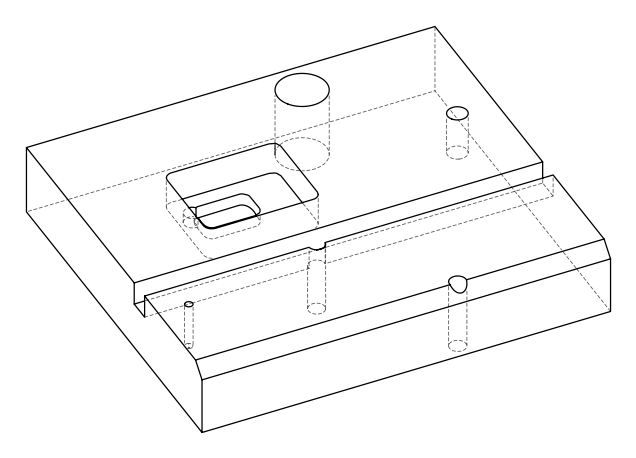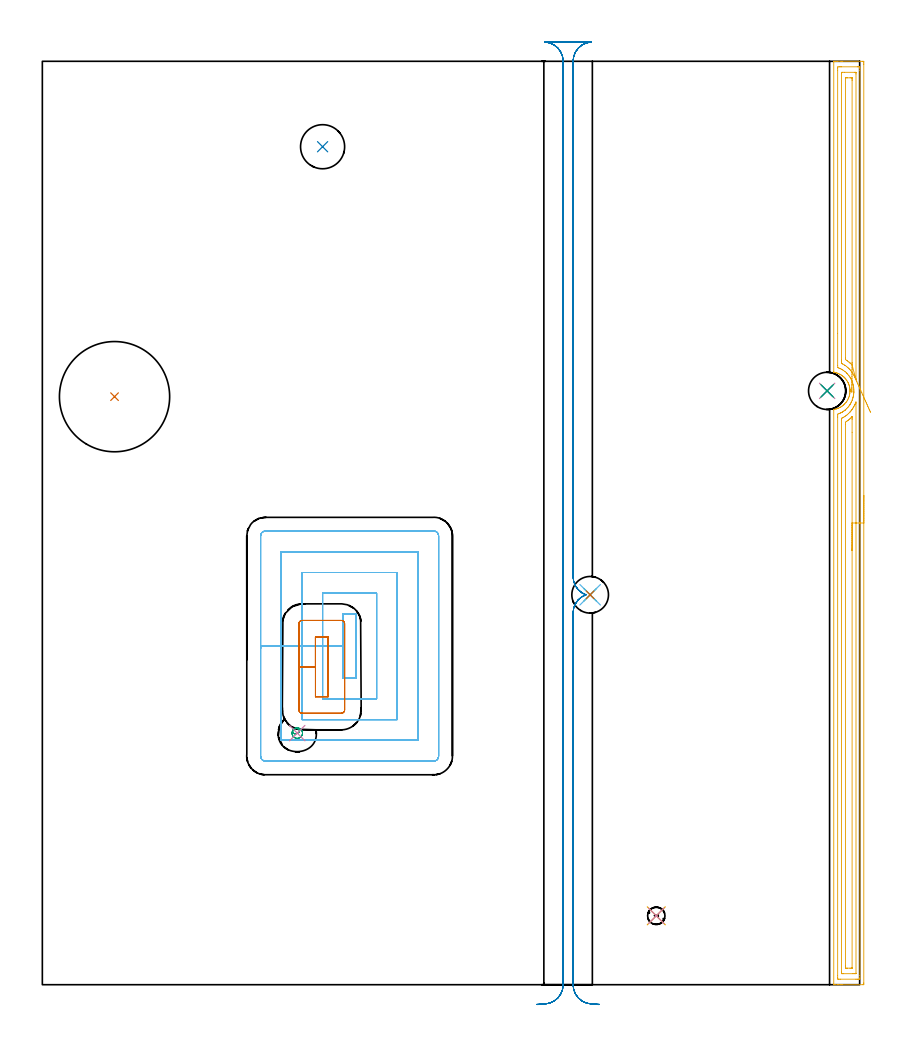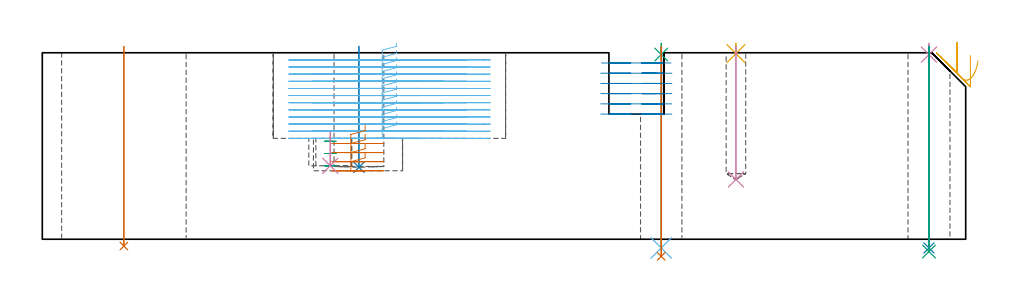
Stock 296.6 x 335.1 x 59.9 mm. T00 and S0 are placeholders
(PLAN: 16 operations, 13 tool changes, 46.5 min)
(1 INDEXABLE_INSERT_DRILL_THROUGH_HOLE_FROM_SOLID | STEP1HOLE | NXT0302_035 | 0.26 min | 75246 mm3)
(2 INDEXABLE_INSERT_DRILL_BLIND_HOLE_FROM_SOLID | STEP1POCKET | NXT0302_003 | 0.16 min | 7349 mm3)
(3 SPOT_DRILL | STEP1HOLE_1 | NXT0321_9005460120000 | 0.03 min | 0 mm3)
(4 SPOT_DRILL_1 | STEP1HOLE_2 | NXT0321_9005460120000 | 0.03 min | 3 mm3)
(5 SPOT_DRILL_2 | STEP1POCKET_1 | NXT0321_9005460120000 | 0.03 min | 4 mm3)
(6 DRILL_THROUGH_HOLE_INTO_CENTER | STEP1HOLE_1 | NXT0301_042 | 0.26 min | 2361 mm3)
(7 DRILL_TO_ENLARGE_THROUGH_HOLE | STEP1HOLE_1 | UGT0301_267 | 0.27 min | 5941 mm3)
(8 DRILL_THROUGH_HOLE_INTO_CENTER_1 | STEP1HOLE_2 | NXT0301_042 | 0.26 min | 2354 mm3)
(9 DRILL_TO_ENLARGE_THROUGH_HOLE_1 | STEP1HOLE_2 | NXT0301_102 | 0.27 min | 6201 mm3)
(10 DRILL_BLIND_HOLE_INTO_CENTER | STEP1POCKET_1 | UGT0301_185 | 0.17 min | 1218 mm3)
(11 AREA_MILL | FG_CHAMFER_SURFACE | UGT0205_001 | 11.04 min | 19764 mm3)
(12 MILL_RECTANGULAR_POCKET | POCKET_RECTANGULAR_STRAIGHT | NXT0201_013 | Follow Part, ap 2.5, ae 75% | 22.82 min | 190595 mm3)
(13 MILL_RECTANGULAR_POCKET_1 | POCKET_RECTANGULAR_STRAIGHT_1 | NXT0201_011 | Follow Part, ap 3, ae 75% | 1.64 min | 13128 mm3)
(14 MILL_RECTANGULAR_SLOT | SLOT_RECTANGULAR | UGT0201_132 | Follow Part, ap 3.5, ae 75% | 8.96 min | 114600 mm3)
(15 MILL_BLIND_HOLE_FROM_SOLID_MATERIAL | STEP1POCKET_2 | NXT0201_013 | Spiral | 0.24 min | 923 mm3)
(16 BORE_BLIND_HOLE | STEP1POCKET_2 | UGT0332_073 | 0.05 min | 10 mm3)
(TOOL NXT0302_035 | Index. Insert Drill 40mm [880-D4000L40-05] | D40 PA176 FL200 Z2)
(TOOL NXT0302_003 | Index. Insert Drill 16mm [880-D1600L20-05] | D16 PA176 FL80 Z2)
(TOOL NXT0321_9005460120000 | NC Spot Drill, 142deg, 12mm, Carbide, Uncoated | D12 PA142 FL30 Z2)
(TOOL NXT0301_042 | Carbide Drill 7.1mm [860.1-0710-057A1-MM 2214] | D7.1 PA140 FL85 Z2)
(TOOL UGT0301_267 | Twist Drill 13.3 mm | D13.3 PA118 FL108 Z2)
(TOOL NXT0301_102 | Carbide Drill 13.5mm [860.1-1350-108A1-MM 2214] | D13.5 PA140 FL123 Z2)
(TOOL UGT0301_185 | Twist Drill 6.3 mm | D6.3 PA118 FL61 Z2)
(TOOL UGT0205_001 | Chamfer Mill 20 x 3 x 45 deg. | D20 FL50 Z2)
(TOOL NXT0201_013 | ENDMILL 10mm | D10 FL30 Z4)
(TOOL NXT0201_011 | ENDMILL 12mm [2P460-1200-NA 1630] | D12 FL38 Z6)
(TOOL UGT0201_132 | Carbide End Mill 14.0 | D14 FL30 Z4)
(TOOL UGT0332_073 | 13.8 mm Rough Boring Bar | D13.8)
(OP 1 INDEXABLE_INSERT_DRILL_THROUGH_HOLE_FROM_SOLID)
G17 G21 G94 G90
T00 M6
G54
G17 G0 G90 X26.2 Y213.4 S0 M3
G43 Z69.9 H1
G94 G81 G98 Z-2.198 F250. R61.9
G80
M5
M2
(OP 2 INDEXABLE_INSERT_DRILL_BLIND_HOLE_FROM_SOLID)
G17 G21 G94 G90
T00 M6
G54
G17 G0 G90 X101.7 Y304.1 S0 M3
G43 Z69.9 H1
G94 G81 G98 Z23.1 F250. R61.9
G80
M5
M2
(OP 3 SPOT_DRILL)
G17 G21 G94 G90
T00 M6
G54
G17 G0 G90 X198.8 Y141.5 S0 M3
G43 Z69.9 H0
G94 G81 G98 Z59.328 F250. R62.9
G80
M5
M2
(OP 4 SPOT_DRILL_1)
G17 G21 G94 G90
T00 M6
G54
G17 G0 G90 X284.8 Y215.5 S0 M3
G43 Z69.9 H0
G94 G81 G98 Z59.315 F250. R62.9
G80
M5
M2
(OP 5 SPOT_DRILL_2)
G17 G21 G94 G90
T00 M6
G54
G17 G0 G90 X222.8 Y25. S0 M3
G43 Z69.9 H0
G94 G81 G98 Z59.629 F250. R62.9
G80
M5
M2
(OP 6 DRILL_THROUGH_HOLE_INTO_CENTER)
G17 G21 G94 G90
T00 M6
G54
G17 G0 G90 X198.8 Y141.5 S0 M3
G43 Z69.9 H1
G94 G73 G98 Z-2.792 F250. Q6.966 R61.9
G80
M5
M2
(OP 7 DRILL_TO_ENLARGE_THROUGH_HOLE)
G17 G21 G94 G90
T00 M6
G54
G17 G0 G90 X198.8 Y141.5 S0 M3
G43 Z69.9 H0
G94 G73 G98 Z-5.496 F250. Q13.079 R61.9
G80
M5
M2
(OP 8 DRILL_THROUGH_HOLE_INTO_CENTER_1)
G17 G21 G94 G90
T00 M6
G54
G17 G0 G90 X284.8 Y215.5 S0 M3
G43 Z69.9 H1
G94 G73 G98 Z-2.792 F250. Q6.966 R61.9
G80
M5
M2
(OP 9 DRILL_TO_ENLARGE_THROUGH_HOLE_1)
G17 G21 G94 G90
T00 M6
G54
G17 G0 G90 X284.8 Y215.5 S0 M3
G43 Z69.9 H1
G94 G73 G98 Z-3.957 F250. Q12.771 R61.9
G80
M5
M2
(OP 10 DRILL_BLIND_HOLE_INTO_CENTER)
G17 G21 G94 G90
T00 M6
G54
G17 G0 G90 X222.8 Y25. S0 M3
G43 Z69.9 H0
G94 G81 G98 Z19.2 F250. R61.9
G80
M5
M2
(OP 11 AREA_MILL)
G17 G21 G94 G90
T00 M6
G54
G17 G0 G90 X298.1 Y177.55 S1061 M3
G43 Z69.9 H0
Z59.
G94 G1 Y177.512 Z58.128 F250.
Y177.398 Z57.264
Y177.209 Z56.412
Y176.947 Z55.58
Y176.613 Z54.774
Y176.21 Z54.
Y175.742 Z53.264
Y175.21 Z52.572
Y174.621 Z51.929
Y173.978 Z51.34
Y173.286 Z50.808
Y172.55 Z50.34
Y171.776 Z49.937
Y170.97 Z49.603
Y170.138 Z49.341
Y169.286 Z49.152
Y168.422 Z49.038
Y167.55 Z49.
Y0.609
X298.096 Y0.275 Z49.002
X298.092 Y0.01 Z49.006
X297.823 Y0. Z49.275
X290.427 Z56.667
X289.863 Z57.234
X289.538 Z57.558
X288.973 Z58.123
X288.649 Z58.446
X287.608 Z59.491
X287.24 Y0.007 Z59.851
X287.203 Y0.01 Z59.888
X287.2 Y0.163 Z59.9
Y208.616
X287.205 Y208.751 Z59.891
X287.369 Y208.786 Z59.729
X287.6 Y208.831 Z59.499
X288.056 Y208.94 Z59.043
X288.221 Y208.99 Z58.879
X288.501 Y209.076 Z58.599
X288.649 Y209.133 Z58.45
X288.94 Y209.245 Z58.159
X289.468 Y209.485 Z57.631
X289.824 Y209.693 Z57.276
X290.272 Y209.995 Z56.827
X290.707 Y210.325 Z56.391
X290.768 Y210.377 Z56.331
X290.792 Y210.401 Z56.306
X290.872 Y210.48 Z56.224
X291.088 Y210.69 Z56.012
X291.193 Y210.794 Z55.906
X291.592 Y211.235 Z55.508
X291.62 Y211.269 Z55.48
X291.932 Y211.708 Z55.166
X292.214 Y212.162 Z54.885
X292.461 Y212.633 Z54.638
X292.476 Y212.662 Z54.623
X292.637 Y213.054 Z54.463
X292.787 Y213.498 Z54.31
X292.892 Y213.881 Z54.206
X292.909 Y213.946 Z54.186
X292.914 Y213.972 Z54.18
X292.999 Y214.391 Z54.097
X293.025 Y214.585 Z54.072
X293.057 Y214.838 Z54.037
X293.087 Y215.284 Z54.011
X293.086 Y215.308 Z54.01
Y215.379 Z54.009
X293.085 Y215.455 Z54.005
Y215.627 Z54.007
Y215.655 Z54.009
Y215.731
X293.071 Y215.915 Z54.018
X293.069 Y215.96 Z54.022
X293.065 Y216.011 Z54.025
X293.056 Y216.177 Z54.04
X293.021 Y216.449 Z54.078
X292.998 Y216.623 Z54.1
X292.983 Y216.692 Z54.115
X292.905 Y217.07 Z54.191
X292.784 Y217.515 Z54.313
X292.678 Y217.822 Z54.419
X292.639 Y217.932 Z54.457
X292.616 Y217.989 Z54.479
X292.569 Y218.112 Z54.531
X292.502 Y218.278 Z54.597
X292.475 Y218.344 Z54.623
X292.444 Y218.407 Z54.653
X292.428 Y218.436 Z54.669
X292.234 Y218.795 Z54.864
X292.2 Y218.858 Z54.898
X291.931 Y219.3 Z55.169
X291.592 Y219.761 Z55.507
X291.476 Y219.9 Z55.623
X291.408 Y219.981 Z55.691
X291.316 Y220.083 Z55.782
X291.219 Y220.192 Z55.88
X291.055 Y220.352 Z56.043
X290.968 Y220.438 Z56.131
X290.872 Y220.525 Z56.227
X290.708 Y220.673 Z56.391
X290.606 Y220.755 Z56.493
X290.445 Y220.884 Z56.654
X290.175 Y221.084 Z56.923
X290.128 Y221.114 Z56.97
X289.824 Y221.307 Z57.275
X289.538 Y221.464 Z57.561
X289.386 Y221.548 Z57.713
X288.94 Y221.759 Z58.16
X288.789 Y221.819 Z58.31
X288.652 Y221.873 Z58.443
X288.365 Y221.976 Z58.734
X288.055 Y222.06 Z59.043
X287.384 Y222.21 Z59.711
X287.256 Y222.236 Z59.837
X287.203 Y222.249 Z59.889
X287.2 Y222.453 Z59.9
Y334.937
X287.203 Y335.09 Z59.888
X287.24 Y335.093 Z59.851
X287.609 Y335.1 Z59.491
X287.999 Z59.1
X288.649 Z58.446
X289.863 Z57.234
X290.427 Z56.667
X296.934 Z50.163
X297.54 Y335.096 Z49.557
X298.092 Y335.092 Z49.006
X298.094 Y335.046 Z49.004
X298.099 Y334.491 Z49.001
X298.1 Y333.929 Z49.
Y167.55
X296.686 Z50.414
Y3.288
X296.684 Y2.395 Z50.416
X296.682 Y2.364 Z50.418
X296.651 Y2.01 Z50.449
X296.153 Y2.002 Z50.947
X295.762 Y2.001 Z51.338
X295.266 Y2. Z51.834
X289.538 Y2.001 Z57.562
X289.039 Y2.003 Z58.061
X288.649 Y2.01 Z58.451
X288.618 Y2.395 Z58.482
X288.616 Y2.428 Z58.484
X288.614 Y3.288 Z58.486
Y205.972
X288.618 Y206.83 Z58.482
X288.619 Y206.86 Z58.481
X288.649 Y207.065 Z58.451
X289.119 Y207.251 Z57.981
X289.538 Y207.426 Z57.562
X289.741 Y207.519 Z57.359
X290.15 Y207.723 Z56.95
X290.324 Y207.826 Z56.776
X290.427 Y207.892 Z56.673
X290.857 Y208.184 Z56.243
X291.316 Y208.52 Z55.784
X291.371 Y208.561 Z55.729
X291.436 Y208.616 Z55.664
X291.828 Y208.994 Z55.272
X292.205 Y209.379 Z54.895
X292.268 Y209.446 Z54.832
X292.324 Y209.508 Z54.776
X292.556 Y209.784 Z54.544
X292.668 Y209.937 Z54.432
X293.001 Y210.401 Z54.099
X293.024 Y210.436 Z54.076
X293.038 Y210.458 Z54.062
X293.095 Y210.552 Z54.005
X293.367 Y211.02 Z53.733
X293.511 Y211.294 Z53.589
X293.67 Y211.609 Z53.43
X293.909 Y212.187 Z53.191
X293.921 Y212.218 Z53.179
X293.929 Y212.241 Z53.171
X293.984 Y212.404 Z53.116
X294.14 Y212.922 Z52.96
X294.184 Y213.079 Z52.916
X294.262 Y213.386 Z52.838
X294.313 Y213.641 Z52.787
X294.377 Y213.972 Z52.723
X294.435 Y214.412 Z52.665
X294.477 Y214.865 Z52.623
X294.488 Y215.003 Z52.612
X294.492 Y215.07 Z52.608
X294.495 Y215.244 Z52.605
Y215.757
X294.474 Y216.158 Z52.626
X294.427 Y216.65 Z52.673
X294.351 Y217.174 Z52.749
X294.275 Y217.543 Z52.825
X294.195 Y217.876 Z52.905
X294.067 Y218.352 Z53.033
X294.04 Y218.436 Z53.06
X293.984 Y218.596 Z53.116
X293.699 Y219.328 Z53.401
X293.62 Y219.502 Z53.48
X293.418 Y219.897 Z53.682
X293.231 Y220.221 Z53.869
X293.095 Y220.447 Z54.005
X292.947 Y220.677 Z54.153
X292.827 Y220.843 Z54.273
X292.628 Y221.114 Z54.472
X292.205 Y221.627 Z54.895
X292.024 Y221.824 Z55.076
X291.839 Y222.007 Z55.261
X291.316 Y222.474 Z55.784
X290.755 Y222.899 Z56.345
X290.427 Y223.106 Z56.673
X289.946 Y223.383 Z57.154
X289.538 Y223.574 Z57.562
X289.048 Y223.792 Z58.052
X288.649 Y223.946 Z58.451
X288.616 Y224.685 Z58.484
X288.615 Y224.718 Z58.485
X288.614 Y236.315 Z58.486
Y331.812
X288.616 Y332.705 Z58.484
X288.618 Y332.737 Z58.482
X288.649 Y333.09 Z58.451
X289.147 Y333.098 Z57.953
X289.538 Y333.099 Z57.562
X290.034 Y333.1 Z57.066
X295.762 Y333.099 Z51.338
X296.261 Y333.097 Z50.839
X296.651 Y333.09 Z50.449
X296.682 Y332.705 Z50.418
X296.684 Y332.672 Z50.416
X296.686 Y331.812 Z50.414
Y167.55
X295.272 Z51.828
X295.271 Y4.18 Z51.829
X295.27 Y4.08 Z51.83
X295.267 Y4.031 Z51.833
X295.266 Y4.014 Z51.834
X295.231 Y4.01 Z51.869
X295.051 Y4.002 Z52.049
X294.873 Y4.001 Z52.227
X294.163 Y4. Z52.937
X290.607 Z56.493
X290.427 Y4.001 Z56.673
X290.248 Y4.002 Z56.852
X290.128 Y4.006 Z56.972
X290.038 Y4.01 Z57.062
X290.035 Y4.048 Z57.065
X290.033 Y4.18 Z57.067
X290.029 Y4.58 Z57.071
Y205.045
X290.03 Y205.443 Z57.07
X290.033 Y205.501 Z57.067
X290.035 Y205.53 Z57.065
X290.053 Y205.541 Z57.047
X290.153 Y205.595 Z56.947
X290.427 Y205.736 Z56.673
X290.558 Y205.806 Z56.542
X290.797 Y205.937 Z56.303
X291.114 Y206.14 Z55.986
X291.316 Y206.277 Z55.784
X291.639 Y206.507 Z55.461
X292.08 Y206.83 Z55.02
X292.149 Y206.887 Z54.951
X292.205 Y206.938 Z54.895
X292.604 Y207.322 Z54.496
X293. Y207.723 Z54.1
X293.095 Y207.826 Z54.005
X293.462 Y208.247 Z53.638
X293.738 Y208.616 Z53.362
X293.84 Y208.76 Z53.26
X293.984 Y208.971 Z53.116
X294.191 Y209.3 Z52.909
X294.318 Y209.508 Z52.782
X294.521 Y209.862 Z52.579
X294.805 Y210.401 Z52.295
X294.828 Y210.447 Z52.272
X294.873 Y210.545 Z52.227
X295.089 Y211.077 Z52.011
X295.178 Y211.294 Z51.922
X295.204 Y211.354 Z51.896
X295.265 Y211.486 Z51.835
X295.271 Y210.894 Z51.829
X295.272 Y167.55 Z51.828
X293.857 Z53.243
Y6.093
X293.856 Y6.042 Z53.244
X293.853 Y6.015 Z53.247
X293.85 Y6.01 Z53.25
X293.842 Y6.007 Z53.258
X293.736 Y6.002 Z53.364
X293.522 Y6.001 Z53.578
X293.095 Y6. Z54.005
X292.171 Z54.929
X291.765 Y6.002 Z55.335
X291.562 Y6.006 Z55.538
X291.461 Y6.01 Z55.639
X291.449 Y6.016 Z55.651
X291.447 Y6.032 Z55.653
X291.445 Y6.069 Z55.655
X291.443 Y6.731 Z55.657
Y6.858
Y203.259
X291.449 Y204.018 Z55.651
X291.452 Y204.152 Z55.648
X291.902 Y204.457 Z55.198
X292.205 Y204.668 Z54.895
X292.423 Y204.826 Z54.677
X292.714 Y205.045 Z54.386
X292.922 Y205.218 Z54.178
X293.095 Y205.376 Z54.005
X293.38 Y205.65 Z53.72
X293.672 Y205.937 Z53.428
X293.806 Y206.07 Z53.294
X293.83 Y206.092 Z53.27
X293.844 Y206.103 Z53.256
X293.85 Y206.071 Z53.25
X293.853 Y205.937 Z53.247
X293.856 Y205.562 Z53.244
X293.857 Y205.172 Z53.243
Y200.469
Y167.55
Y166.678 Z53.281
Y165.814 Z53.395
Y164.962 Z53.583
Y164.13 Z53.846
Y163.324 Z54.18
Y162.55 Z54.582
Y161.814 Z55.051
Y161.122 Z55.582
Y160.479 Z56.172
Y159.89 Z56.815
Y159.358 Z57.507
Y158.89 Z58.243
Y158.487 Z59.017
Y158.153 Z59.822
Y157.891 Z60.654
Y157.702 Z61.506
Y157.588 Z62.371
Y157.55 Z63.243
G0 Z69.9
X300.582 Y207.631
Z57.318
G1 X300.434 Y207.963 Z56.525
X300.257 Y208.358 Z55.767
X300.055 Y208.811 Z55.05
X299.828 Y209.32 Z54.378
X299.577 Y209.88 Z53.758
X299.306 Y210.487 Z53.194
X299.016 Y211.137 Z52.69
X298.709 Y211.825 Z52.249
X298.387 Y212.545 Z51.876
X298.053 Y213.292 Z51.574
X297.71 Y214.06 Z51.343
X297.36 Y214.844 Z51.187
X297.006 Y215.637 Z51.106
X296.65 Y216.434 Z51.102
X296.295 Y217.227 Z51.173
X295.944 Y218.013 Z51.32
X295.6 Y218.783 Z51.541
X295.265 Y219.533 Z51.835
X295.12 Y219.858 Z51.98
X295.036 Y220.057 Z52.064
X294.969 Y220.221 Z52.131
X294.873 Y220.445 Z52.227
X294.533 Y221.114 Z52.567
X294.06 Y221.93 Z53.04
X294.011 Y222.007 Z53.089
X293.984 Y222.047 Z53.116
X293.623 Y222.535 Z53.477
X293.331 Y222.899 Z53.769
X293.095 Y223.182 Z54.005
X292.802 Y223.495 Z54.298
X292.491 Y223.792 Z54.609
X292.205 Y224.044 Z54.895
X291.859 Y224.332 Z55.241
X291.402 Y224.685 Z55.698
X291.316 Y224.742 Z55.784
X291.157 Y224.845 Z55.943
X290.427 Y225.256 Z56.673
X290.221 Y225.37 Z56.879
X290.116 Y225.429 Z56.984
X290.035 Y225.484 Z57.065
X290.034 Y225.577 Z57.066
X290.03 Y225.976 Z57.07
X290.029 Y226.47 Z57.071
Y226.87
Y330.92
X290.03 Y331.02 Z57.07
X290.033 Y331.069 Z57.067
X290.034 Y331.086 Z57.066
X290.069 Y331.09 Z57.031
X290.25 Y331.098 Z56.85
X290.427 Y331.099 Z56.673
X291.137 Y331.1 Z55.963
X294.693 Z52.407
X294.873 Y331.099 Z52.227
X295.052 Y331.098 Z52.048
X295.172 Y331.094 Z51.928
X295.262 Y331.09 Z51.838
X295.265 Y331.052 Z51.835
X295.267 Y330.92 Z51.833
X295.271 Y330.52 Z51.829
Y219.994
X295.265 Y219.533 Z51.835
X293.85 Y224.938 Z53.25
X293.149 Y225.577 Z53.951
X293.095 Y225.625 Z54.005
X292.756 Y225.917 Z54.344
X292.205 Y226.343 Z54.895
X292.036 Y226.47 Z55.064
X291.45 Y226.86 Z55.65
X291.444 Y227.234 Z55.656
Y227.363
X291.443 Y329.007 Z55.657
X291.444 Y329.058 Z55.656
X291.447 Y329.085 Z55.653
X291.45 Y329.09 Z55.65
X291.458 Y329.093 Z55.642
X291.564 Y329.098 Z55.536
X291.778 Y329.099 Z55.322
X292.205 Y329.1 Z54.895
X293.129 Z53.971
X293.535 Y329.098 Z53.565
X293.738 Y329.094 Z53.362
X293.839 Y329.09 Z53.261
X293.851 Y329.084 Z53.249
X293.853 Y329.068 Z53.247
X293.855 Y329.031 Z53.245
X293.857 Y328.369 Z53.243
Y328.242
Y225.705
X293.856 Y225.577 Z53.244
X293.85 Y224.938 Z53.25
X293.843 Y224.067 Z53.296
X293.835 Y223.203 Z53.417
X293.827 Y222.353 Z53.614
X293.82 Y221.524 Z53.883
X293.812 Y220.721 Z54.225
X293.805 Y219.951 Z54.634
X293.799 Y219.219 Z55.11
X293.793 Y218.532 Z55.647
X293.787 Y217.894 Z56.242
X293.782 Y217.311 Z56.891
X293.777 Y216.786 Z57.587
X293.773 Y216.324 Z58.327
X293.769 Y215.928 Z59.105
X293.766 Y215.601 Z59.914
X293.764 Y215.347 Z60.748
X293.762 Y215.165 Z61.601
X293.761 Y215.059 Z62.467
Y215.029 Z63.339
G0 Z69.9
M5
M2
(OP 12 MILL_RECTANGULAR_POCKET)
G17 G21 G94 G90
T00 M6
G54
G17 G0 G90 X113.8 Y131.151 S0 M3
G43 Z69.9 H0
Z62.9
G94 G1 Y134.6 Z61.976 F250.
X109.2 Z60.744
Y122.9 Z57.609
Y111.2 F500.
X113.8
Y134.6
X109.2
Y122.9
X101.7
Y103.7
X121.3
Y142.1
X101.7
Y122.9
X94.2
Y96.2
X128.8
Y149.6
X94.2
Y122.9
X86.7
Y88.7
X136.3
Y157.1
X86.7
Y122.9
X79.2
Y82.9
G3 X80.9 Y81.2 R1.7
G1 X142.1
G3 X143.8 Y82.9 R1.7
G1 Y162.9
G3 X142.1 Y164.6 R1.7
G1 X80.9
G3 X79.2 Y162.9 R1.7
G1 Y122.9
Y121.9
G0 X113.8 Y131.151 Z60.609
G1 Y134.6 Z59.684 F250.
X109.2 Z58.452
Y122.9 Z55.317
Y111.2 F500.
X113.8
Y134.6
X109.2
Y122.9
X101.7
Y103.7
X121.3
Y142.1
X101.7
Y122.9
X94.2
Y96.2
X128.8
Y149.6
X94.2
Y122.9
X86.7
Y88.7
X136.3
Y157.1
X86.7
Y122.9
X79.2
Y82.9
G3 X80.9 Y81.2 R1.7
G1 X142.1
G3 X143.8 Y82.9 R1.7
G1 Y162.9
G3 X142.1 Y164.6 R1.7
G1 X80.9
G3 X79.2 Y162.9 R1.7
G1 Y122.9
Y121.9
G0 X113.8 Y131.151 Z58.317
G1 Y134.6 Z57.393 F250.
X109.2 Z56.16
Y122.9 Z53.025
Y111.2 F500.
X113.8
Y134.6
X109.2
Y122.9
X101.7
Y103.7
X121.3
Y142.1
X101.7
Y122.9
X94.2
Y96.2
X128.8
Y149.6
X94.2
Y122.9
X86.7
Y88.7
X136.3
Y157.1
X86.7
Y122.9
X79.2
Y82.9
G3 X80.9 Y81.2 R1.7
G1 X142.1
G3 X143.8 Y82.9 R1.7
G1 Y162.9
G3 X142.1 Y164.6 R1.7
G1 X80.9
G3 X79.2 Y162.9 R1.7
G1 Y122.9
Y121.9
G0 X113.8 Y131.151 Z56.025
G1 Y134.6 Z55.101 F250.
X109.2 Z53.869
Y122.9 Z50.734
Y111.2 F500.
X113.8
Y134.6
X109.2
Y122.9
X101.7
Y103.7
X121.3
Y142.1
X101.7
Y122.9
X94.2
Y96.2
X128.8
Y149.6
X94.2
Y122.9
X86.7
Y88.7
X136.3
Y157.1
X86.7
Y122.9
X79.2
Y82.9
G3 X80.9 Y81.2 R1.7
G1 X142.1
G3 X143.8 Y82.9 R1.7
G1 Y162.9
G3 X142.1 Y164.6 R1.7
G1 X80.9
G3 X79.2 Y162.9 R1.7
G1 Y122.9
Y121.9
G0 X113.8 Y131.151 Z53.734
G1 Y134.6 Z52.809 F250.
X109.2 Z51.577
Y122.9 Z48.442
Y111.2 F500.
X113.8
Y134.6
X109.2
Y122.9
X101.7
Y103.7
X121.3
Y142.1
X101.7
Y122.9
X94.2
Y96.2
X128.8
Y149.6
X94.2
Y122.9
X86.7
Y88.7
X136.3
Y157.1
X86.7
Y122.9
X79.2
Y82.9
G3 X80.9 Y81.2 R1.7
G1 X142.1
G3 X143.8 Y82.9 R1.7
G1 Y162.9
G3 X142.1 Y164.6 R1.7
G1 X80.9
G3 X79.2 Y162.9 R1.7
G1 Y122.9
Y121.9
G0 X113.8 Y131.151 Z51.442
G1 Y134.6 Z50.518 F250.
X109.2 Z49.285
Y122.9 Z46.15
Y111.2 F500.
X113.8
Y134.6
X109.2
Y122.9
X101.7
Y103.7
X121.3
Y142.1
X101.7
Y122.9
X94.2
Y96.2
X128.8
Y149.6
X94.2
Y122.9
X86.7
Y88.7
X136.3
Y157.1
X86.7
Y122.9
X79.2
Y82.9
G3 X80.9 Y81.2 R1.7
G1 X142.1
G3 X143.8 Y82.9 R1.7
G1 Y162.9
G3 X142.1 Y164.6 R1.7
G1 X80.9
G3 X79.2 Y162.9 R1.7
G1 Y122.9
Y121.9
G0 X113.8 Y131.151 Z49.15
G1 Y134.6 Z48.226 F250.
X109.2 Z46.993
Y122.9 Z43.858
Y111.2 F500.
X113.8
Y134.6
X109.2
Y122.9
X101.7
Y103.7
X121.3
Y142.1
X101.7
Y122.9
X94.2
Y96.2
X128.8
Y149.6
X94.2
Y122.9
X86.7
Y88.7
X136.3
Y157.1
X86.7
Y122.9
X79.2
Y82.9
G3 X80.9 Y81.2 R1.7
G1 X142.1
G3 X143.8 Y82.9 R1.7
G1 Y162.9
G3 X142.1 Y164.6 R1.7
G1 X80.9
G3 X79.2 Y162.9 R1.7
G1 Y122.9
Y121.9
G0 X113.8 Y131.151 Z46.858
G1 Y134.6 Z45.934 F250.
X109.2 Z44.702
Y122.9 Z41.567
Y111.2 F500.
X113.8
Y134.6
X109.2
Y122.9
X101.7
Y103.7
X121.3
Y142.1
X101.7
Y122.9
X94.2
Y96.2
X128.8
Y149.6
X94.2
Y122.9
X86.7
Y88.7
X136.3
Y157.1
X86.7
Y122.9
X79.2
Y82.9
G3 X80.9 Y81.2 R1.7
G1 X142.1
G3 X143.8 Y82.9 R1.7
G1 Y162.9
G3 X142.1 Y164.6 R1.7
G1 X80.9
G3 X79.2 Y162.9 R1.7
G1 Y122.9
Y121.9
G0 X113.8 Y131.151 Z44.567
G1 Y134.6 Z43.643 F250.
X109.2 Z42.41
Y122.9 Z39.275
Y111.2 F500.
X113.8
Y134.6
X109.2
Y122.9
X101.7
Y103.7
X121.3
Y142.1
X101.7
Y122.9
X94.2
Y96.2
X128.8
Y149.6
X94.2
Y122.9
X86.7
Y88.7
X136.3
Y157.1
X86.7
Y122.9
X79.2
Y82.9
G3 X80.9 Y81.2 R1.7
G1 X142.1
G3 X143.8 Y82.9 R1.7
G1 Y162.9
G3 X142.1 Y164.6 R1.7
G1 X80.9
G3 X79.2 Y162.9 R1.7
G1 Y122.9
Y121.9
G0 X113.8 Y131.151 Z42.275
G1 Y134.6 Z41.351 F250.
X109.2 Z40.118
Y122.9 Z36.983
Y111.2 F500.
X113.8
Y134.6
X109.2
Y122.9
X101.7
Y103.7
X121.3
Y142.1
X101.7
Y122.9
X94.2
Y96.2
X128.8
Y149.6
X94.2
Y122.9
X86.7
Y88.7
X136.3
Y157.1
X86.7
Y122.9
X79.2
Y82.9
G3 X80.9 Y81.2 R1.7
G1 X142.1
G3 X143.8 Y82.9 R1.7
G1 Y162.9
G3 X142.1 Y164.6 R1.7
G1 X80.9
G3 X79.2 Y162.9 R1.7
G1 Y122.9
Y121.9
G0 X113.8 Y131.151 Z39.983
G1 Y134.6 Z39.059 F250.
X109.2 Z37.827
Y122.9 Z34.692
Y111.2 F500.
X113.8
Y134.6
X109.2
Y122.9
X101.7
Y103.7
X121.3
Y142.1
X101.7
Y122.9
X94.2
Y96.2
X128.8
Y149.6
X94.2
Y122.9
X86.7
Y88.7
X136.3
Y157.1
X86.7
Y122.9
X79.2
Y82.9
G3 X80.9 Y81.2 R1.7
G1 X142.1
G3 X143.8 Y82.9 R1.7
G1 Y162.9
G3 X142.1 Y164.6 R1.7
G1 X80.9
G3 X79.2 Y162.9 R1.7
G1 Y122.9
Y121.9
G0 X113.8 Y131.151 Z37.692
G1 Y134.6 Z36.768 F250.
X109.2 Z35.535
Y122.9 Z32.4
Y111.2 F500.
X113.8
Y134.6
X109.2
Y122.9
X101.7
Y103.7
X121.3
Y142.1
X101.7
Y122.9
X94.2
Y96.2
X128.8
Y149.6
X94.2
Y122.9
X86.7
Y88.7
X136.3
Y157.1
X86.7
Y122.9
X79.2
Y82.9
G3 X80.9 Y81.2 R1.7
G1 X142.1
G3 X143.8 Y82.9 R1.7
G1 Y162.9
G3 X142.1 Y164.6 R1.7
G1 X80.9
G3 X79.2 Y162.9 R1.7
G1 Y122.9
Y121.9
G0 Z69.9
M5
M2
(OP 13 MILL_RECTANGULAR_POCKET_1)
G17 G21 G94 G90
T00 M6
G54
G17 G0 G90 X103.7 Y119.573 S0 M3
G43 Z69.9 H1
Z36.662
G94 G1 Y126.2 Z34.886 F250.
X99.1 Z33.653
Y115.35 Z30.746
Y104.5 F500.
X103.7
Y126.2
X99.1
Y115.35
X93.1
Y99.7
G3 X94.3 Y98.5 R1.2
G1 X108.5
G3 X109.7 Y99.7 R1.2
G1 Y131.
G3 X108.5 Y132.2 R1.2
G1 X94.3
G3 X93.1 Y131. R1.2
G1 Y115.35
Y114.35
G0 X103.7 Y119.573 Z33.746
G1 Y126.2 Z31.971 F250.
X99.1 Z30.738
Y115.35 Z27.831
Y104.5 F500.
X103.7
Y126.2
X99.1
Y115.35
X93.1
Y99.7
G3 X94.3 Y98.5 R1.2
G1 X108.5
G3 X109.7 Y99.7 R1.2
G1 Y131.
G3 X108.5 Y132.2 R1.2
G1 X94.3
G3 X93.1 Y131. R1.2
G1 Y115.35
Y114.35
G0 X103.7 Y119.573 Z30.831
G1 Y126.2 Z29.055 F250.
X99.1 Z27.823
Y115.35 Z24.915
Y104.5 F500.
X103.7
Y126.2
X99.1
Y115.35
X93.1
Y99.7
G3 X94.3 Y98.5 R1.2
G1 X108.5
G3 X109.7 Y99.7 R1.2
G1 Y131.
G3 X108.5 Y132.2 R1.2
G1 X94.3
G3 X93.1 Y131. R1.2
G1 Y115.35
Y114.35
G0 X103.7 Y119.573 Z27.915
G1 Y126.2 Z26.14 F250.
X99.1 Z24.907
Y115.35 Z22.
Y104.5 F500.
X103.7
Y126.2
X99.1
Y115.35
X93.1
Y99.7
G3 X94.3 Y98.5 R1.2
G1 X108.5
G3 X109.7 Y99.7 R1.2
G1 Y131.
G3 X108.5 Y132.2 R1.2
G1 X94.3
G3 X93.1 Y131. R1.2
G1 Y115.35
Y114.35
G0 Z69.9
M5
M2
(OP 14 MILL_RECTANGULAR_SLOT)
G17 G21 G94 G90
T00 M6
G54
G17 G0 G90 X201.94 Y-7.247 S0 M3
G43 Z69.9 H0
Z56.617
G94 G1 X198.953 Y-6.97 F250.
G2 X192.6 Y0. R7. F500.
G1 Y134.898
G2 X197.272 Y141.5 R7.
X192.6 Y148.102 R7.
G1 Y335.1
G2 X199.226 Y342.09 R7.
G1 Y342.1
X182.374
Y342.09
G2 X189. Y335.1 R7.
G1 Y0.
G2 X182.647 Y-6.97 R7.
G1 X179.66 Y-7.247 F250.
G0 X202.222 Y-7.15 Z53.333
G1 X199.226 Y-6.99
G2 X192.6 Y0. R7. F500.
G1 Y134.898
G2 X197.272 Y141.5 R7.
X192.6 Y148.102 R7.
G1 Y335.1
G2 X199.226 Y342.09 R7.
G1 Y342.1
X182.374
Y342.09
G2 X189. Y335.1 R7.
G1 Y0.
G2 X182.374 Y-6.99 R7.
G1 X179.378 Y-7.15 F250.
G0 X202.222 Z50.05
G1 X199.226 Y-6.99
G2 X192.6 Y0. R7. F500.
G1 Y134.898
G2 X197.272 Y141.5 R7.
X192.6 Y148.102 R7.
G1 Y335.1
G2 X199.226 Y342.09 R7.
G1 Y342.1
X182.374
Y342.09
G2 X189. Y335.1 R7.
G1 Y0.
G2 X182.374 Y-6.99 R7.
G1 X179.378 Y-7.15 F250.
G0 X202.222 Z46.767
G1 X199.226 Y-6.99
G2 X192.6 Y0. R7. F500.
G1 Y134.898
G2 X197.272 Y141.5 R7.
X192.6 Y148.102 R7.
G1 Y335.1
G2 X199.226 Y342.09 R7.
G1 Y342.1
X182.374
Y342.09
G2 X189. Y335.1 R7.
G1 Y0.
G2 X182.374 Y-6.99 R7.
G1 X179.378 Y-7.15 F250.
G0 X202.222 Z43.483
G1 X199.226 Y-6.99
G2 X192.6 Y0. R7. F500.
G1 Y134.898
G2 X197.272 Y141.5 R7.
X192.6 Y148.102 R7.
G1 Y335.1
G2 X199.226 Y342.09 R7.
G1 Y342.1
X182.374
Y342.09
G2 X189. Y335.1 R7.
G1 Y0.
G2 X182.374 Y-6.99 R7.
G1 X179.378 Y-7.15 F250.
G0 X202.222 Z40.2
G1 X199.226 Y-6.99
G2 X192.6 Y0. R7. F500.
G1 Y134.898
G2 X197.272 Y141.5 R7.
X192.6 Y148.102 R7.
G1 Y335.1
G2 X199.226 Y342.09 R7.
G1 Y342.1
X182.374
Y342.09
G2 X189. Y335.1 R7.
G1 Y0.
G2 X182.374 Y-6.99 R7.
G1 X179.378 Y-7.15 F250.
G0 Z69.9
M5
M2
(OP 15 MILL_BLIND_HOLE_FROM_SOLID_MATERIAL)
G17 G21 G94 G90
T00 M6
G54
G17 G0 G90 X92.5 Y91.3 S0 M3
G43 Z69.9 H0
Z31.467
G94 G3 X93.039 Y92.661 R0.787 F250.
X91.115 Y92.601 R1.361
X91.199 Y89.915 R1.9
X91.115 Y92.601 R-1.9
X91.157 Y91.258 R0.95
X92.5 Y91.3 R0.95
G0 Z27.533
G3 X93.039 Y92.661 R0.787
X91.115 Y92.601 R1.361
X91.199 Y89.915 R1.9
X91.115 Y92.601 R-1.9
X91.157 Y91.258 R0.95
X92.5 Y91.3 R0.95
G0 Z23.6
G3 X93.039 Y92.661 R0.787
X91.115 Y92.601 R1.361
X91.199 Y89.915 R1.9
X91.115 Y92.601 R-1.9
X91.157 Y91.258 R0.95
X92.5 Y91.3 R0.95
G0 Z69.9
M5
M2
(OP 16 BORE_BLIND_HOLE)
G17 G21 G94 G90
T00 M6
G54
G17 G0 G90 X92.5 Y91.3 S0 M3
G43 Z69.9 H0
G94 G85 G98 Z23.6 F250. R34.4
G80
M5
M2
